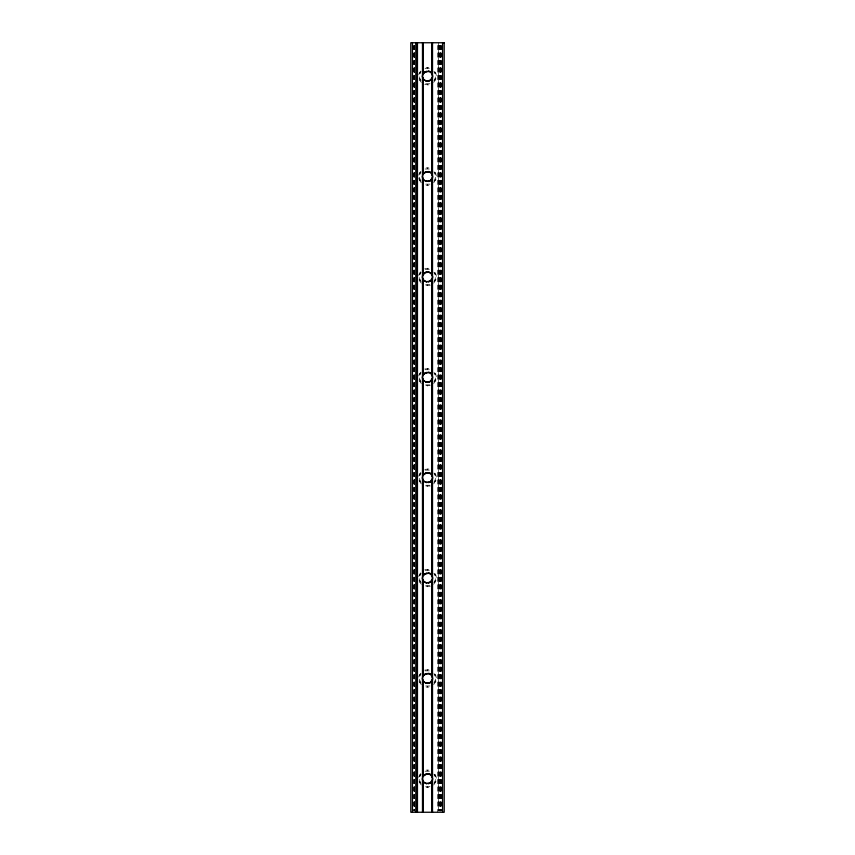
<?xml version="1.0" encoding="UTF-8"?>
<svg xmlns="http://www.w3.org/2000/svg" width="855" height="855" viewBox="0 0 855 855"><rect width="100%" height="100%" fill="white"/><g stroke="black" fill="none" stroke-linecap="round" stroke-linejoin="round"><path stroke-width="0.64" stroke-dasharray="4.28 3.21" d="M418.822 74.834A8.785 8.785 0 0 1 419.142 73.498L421.291 69.992M421.077 80.872L419.944 78.66A7.941 7.941 0 0 1 419.944 73.754L421.077 71.531M433.923 80.872L435.056 78.66A7.941 7.941 0 0 0 435.056 73.754L433.923 71.531M433.709 82.411L435.858 78.917A8.785 8.785 0 0 0 435.858 73.498L433.709 69.992M418.822 175.2A8.785 8.785 0 0 1 419.142 173.864L421.291 170.369M421.077 181.249L419.944 179.026A7.941 7.941 0 0 1 419.944 174.121L421.077 171.908M433.923 181.249L435.056 179.026A7.941 7.941 0 0 0 435.056 174.121L433.923 171.908M433.709 182.788L435.858 179.293A8.785 8.785 0 0 0 435.858 173.864L433.709 170.369M418.822 275.567A8.785 8.785 0 0 1 419.142 274.231L421.291 270.736M421.077 281.616L419.944 279.403A7.941 7.941 0 0 1 419.944 274.487L421.077 272.275M433.923 281.616L435.056 279.403A7.941 7.941 0 0 0 435.056 274.487L433.923 272.275M433.709 283.155L435.858 279.66A8.785 8.785 0 0 0 435.858 274.231L433.709 270.736M418.822 375.944A8.785 8.785 0 0 1 419.142 374.597L421.291 371.102M421.077 381.982L419.944 379.77A7.941 7.941 0 0 1 419.944 374.864L421.077 372.641M433.923 381.982L435.056 379.77A7.941 7.941 0 0 0 435.056 374.864L433.923 372.641M433.709 383.521L435.858 380.026A8.785 8.785 0 0 0 435.858 374.597L433.709 371.102M418.822 476.31A8.785 8.785 0 0 1 419.142 474.974L421.291 471.479M421.077 482.359L419.944 480.136A7.941 7.941 0 0 1 419.944 475.23L421.077 473.018M433.923 482.359L435.056 480.136A7.941 7.941 0 0 0 435.056 475.23L433.923 473.018M433.709 483.898L435.858 480.403A8.785 8.785 0 0 0 435.858 474.974L433.709 471.479M418.822 576.676A8.785 8.785 0 0 1 419.142 575.34L421.291 571.845M421.077 582.725L419.944 580.513A7.941 7.941 0 0 1 419.944 575.597L421.077 573.384M433.923 582.725L435.056 580.513A7.941 7.941 0 0 0 435.056 575.597L433.923 573.384M433.709 584.264L435.858 580.769A8.785 8.785 0 0 0 435.858 575.34L433.709 571.845M418.822 677.053A8.785 8.785 0 0 1 419.142 675.707L421.291 672.212M421.077 683.092L419.944 680.879A7.941 7.941 0 0 1 419.944 675.974L421.077 673.751M433.923 683.092L435.056 680.879A7.941 7.941 0 0 0 435.056 675.974L433.923 673.751M433.709 684.631L435.858 681.136A8.785 8.785 0 0 0 435.858 675.707L433.709 672.212M418.822 777.419A8.785 8.785 0 0 1 419.142 776.084L421.291 772.589M421.077 783.469L419.944 781.246A7.941 7.941 0 0 1 419.944 776.34L421.077 774.128M433.923 783.469L435.056 781.246A7.941 7.941 0 0 0 435.056 776.34L433.923 774.128M433.709 785.008L435.858 781.502A8.785 8.785 0 0 0 435.858 776.084L433.709 772.589M421.291 82.411L419.677 80.188L420.425 79.814M434.575 72.6L435.323 72.215M418.822 177.947A8.785 8.785 0 0 0 419.142 179.293L419.677 180.565L420.425 180.181M434.575 172.967L435.323 172.592M421.291 283.155L419.677 280.932L420.425 280.558M434.575 273.344L435.323 272.959M419.944 379.77L419.142 380.026L419.677 381.298L420.425 380.924M434.575 373.71L435.323 373.325M421.291 483.898L419.677 481.675L420.425 481.29M434.575 474.076L435.323 473.702M419.944 580.513L419.142 580.769L419.677 582.041L420.425 581.657M434.575 574.442L435.323 574.068M419.944 680.879L419.142 681.136L419.677 682.408L420.425 682.034M434.575 674.819L435.323 674.435M421.291 785.008L419.677 782.785L420.425 782.4M434.575 775.186L435.323 774.812M419.944 78.66L419.142 78.917L419.677 80.188M435.056 73.754L435.858 73.498M419.142 179.293L419.944 179.026M435.056 174.121L435.858 173.864M419.944 279.403L419.142 279.66L419.677 280.932M435.056 274.487L435.858 274.231M435.056 374.864L435.858 374.597M419.944 480.136L419.142 480.403L419.677 481.675M435.056 475.23L435.858 474.974M435.056 575.597L435.858 575.34M435.056 675.974L435.858 675.707M419.944 781.246L419.142 781.502L419.677 782.785M435.056 776.34L435.858 776.084M425.042 68.646L429.958 68.646M429.958 83.769L425.042 83.769M425.042 169.023L429.958 169.023M429.958 184.135L425.042 184.135M424.785 268.598L428.879 268.267M425.042 269.389L429.958 269.389M429.958 284.501L425.042 284.501M430.215 285.303L424.785 285.303M424.785 368.965L428.879 368.644M425.042 369.755L429.958 369.755M429.958 384.868L425.042 384.868M430.215 385.669L424.785 385.669M424.785 469.331L428.879 469.01M425.042 470.132L429.958 470.132M429.958 485.245L425.042 485.245M430.215 486.035L424.785 486.035M424.785 569.697L428.879 569.377M425.042 570.499L429.958 570.499M429.958 585.611L425.042 585.611M430.215 586.402L424.785 586.402M424.785 670.074L428.879 669.754M425.042 670.865L429.958 670.865M429.958 685.977L425.042 685.977M425.042 771.231L429.958 771.231M429.958 786.354L425.042 786.354M426.121 67.534L428.879 67.534M424.785 84.56L428.879 84.88M426.121 167.901L428.879 167.901M426.121 185.246L428.879 185.246M426.121 687.099L428.879 687.099M426.121 770.12L428.879 770.12M426.121 787.466L428.879 787.466M419.142 73.498L419.944 73.754M435.056 78.66L435.858 78.917M419.142 173.864L419.944 174.121M435.056 179.026L435.858 179.293M419.142 274.231L419.944 274.487M435.056 279.403L435.858 279.66M419.142 374.597L419.944 374.864M435.056 379.77L435.858 380.026M419.142 474.974L419.944 475.23M435.056 480.136L435.858 480.403M419.142 575.34L419.944 575.597M435.056 580.513L435.858 580.769M419.142 675.707L419.944 675.974M435.056 680.879L435.858 681.136M419.142 776.084L419.944 776.34M435.056 781.246L435.858 781.502M419.677 72.215L420.425 72.6M434.575 79.814L435.323 80.188M419.677 172.592L420.425 172.967M434.575 180.181L435.323 180.565M419.677 272.959L420.425 273.344M434.575 280.558L435.323 280.932M419.677 373.325L420.425 373.71M434.575 380.924L435.323 381.298M419.677 473.702L420.425 474.076M434.575 481.29L435.323 481.675M419.677 574.068L420.425 574.442M434.575 581.657L435.323 582.041M419.677 674.435L420.425 674.819M434.575 682.034L435.323 682.408M419.677 774.812L420.425 775.186M434.575 782.4L435.323 782.785M421.291 182.788L419.677 180.565M421.291 383.521L419.677 381.298M421.291 584.264L419.677 582.041M421.291 684.631L419.677 682.408M441.233 45.422L441.233 810.914M440.998 45.422L441.127 810.914M440.838 45.422L440.838 810.914M440.667 45.422L440.667 810.914M440.485 45.422L440.485 810.914M440.378 45.422L440.378 810.914M439.759 45.422L439.759 810.914M439.47 45.422L439.47 810.914M438.957 45.422L438.957 810.914M438.615 45.422L438.594 810.914M438.369 42.75L438.369 810.914M437.536 45.422L437.536 812.25M427.5 67.427L427.5 68.261M427.5 84.153L427.5 84.987M427.5 167.794L427.5 168.627M427.5 184.52L427.5 185.353M427.5 268.16L427.5 269.004M427.5 284.897L427.5 285.73M427.5 368.537L427.5 369.371M427.5 385.263L427.5 386.097M427.5 468.903L427.5 469.737M427.5 485.629L427.5 486.463M427.5 569.27L427.5 570.103M427.5 585.996L427.5 586.84M427.5 669.647L427.5 670.48M427.5 686.373L427.5 687.206M427.5 770.013L427.5 770.847M427.5 786.739L427.5 787.573M414.622 45.422L414.622 810.914M414.515 45.422L414.515 810.914M414.333 45.422L414.333 810.914M414.162 45.422L414.162 810.914M414.002 45.422L414.002 810.914M413.767 45.422L413.873 810.914"/><path stroke-width="1.28" d="M422.616 75.048C420.692 82.422 433.528 83.224 432.48 75.625C430.396 63.794 416.887 80.231 425.224 71.735M422.616 175.414C420.692 182.788 433.528 183.59 432.48 175.991C430.396 164.171 416.887 180.597 425.224 172.101M422.616 275.78C420.692 283.165 433.528 283.956 432.48 276.368C432.202 273.012 428.173 270.843 425.224 272.478C420.895 277.266 422.092 275.513 425.224 272.478M422.616 376.157C420.692 383.532 433.528 384.333 432.48 376.734C430.396 364.903 416.887 381.341 425.224 372.844M422.616 476.524C420.692 483.898 433.528 484.7 432.48 477.101C430.396 465.27 416.887 481.707 425.224 473.21M422.616 576.89C420.692 584.275 433.528 585.055 432.48 577.467C430.396 565.647 416.887 582.073 425.224 573.587M422.616 677.256C420.692 684.641 433.528 685.443 432.48 677.844C430.396 666.013 416.887 682.45 425.224 673.954M422.616 777.633C420.692 785.008 433.528 785.809 432.48 778.21C430.396 766.379 416.887 782.817 425.224 774.32M429.776 582.522L432.384 579.22M432.384 77.367L429.776 80.68M432.384 177.744L429.776 181.046M432.384 278.11L429.776 281.413M432.384 378.476L429.776 381.79M432.384 478.843L429.776 482.156M432.384 679.586L429.776 682.899M432.384 779.952L429.776 783.266M424.7 72.044L429.05 71.435M430.3 80.37L425.95 80.979M424.7 172.411L429.05 171.802M430.3 180.747L425.95 181.346M424.7 272.777L429.05 272.168M430.3 281.113L425.95 281.723M424.7 373.143L429.05 372.545M430.3 381.48L425.95 382.089M424.7 473.52L429.05 472.911M430.3 481.857L425.95 482.455M424.7 573.887L429.05 573.278M430.3 582.223L425.95 582.832M424.7 674.253L429.05 673.655M430.3 682.589L425.95 683.198M424.7 774.63L429.05 774.021M430.3 782.956L425.95 783.565M425.95 71.435L426.517 71.286M428.483 81.129L429.05 80.979M425.95 171.802L426.517 171.652M428.483 181.495L429.05 181.346M425.95 272.168L426.517 272.029M428.483 281.872L429.05 281.723M425.95 372.545L426.517 372.395M428.483 382.238L429.05 382.089M425.95 472.911L426.517 472.762M428.483 482.605L429.05 482.455M425.95 573.278L426.517 573.128M428.483 582.971L429.05 582.832M425.95 673.655L426.517 673.505M428.483 683.348L429.05 683.198M425.95 774.021L426.517 773.871M428.483 783.714L429.05 783.565M428.483 71.286L431.059 72.664L432.384 75.048M426.517 81.129L423.941 79.75L422.616 77.367M428.483 171.652L431.059 173.041L432.384 175.414M426.517 181.495L423.941 180.116L422.616 177.744M428.483 272.029L431.059 273.408L432.384 275.78M426.517 281.872L423.941 280.483L422.616 278.11M428.483 372.395L431.059 373.774L432.384 376.157M426.517 382.238L423.941 380.849L422.616 378.476M428.483 472.762L431.059 474.151L432.384 476.524M426.517 482.605L423.941 481.226L422.616 478.843M428.483 573.128L431.059 574.517L432.384 576.89M426.517 582.971L423.941 581.592L422.616 579.22M428.483 673.505L431.059 674.884L432.384 677.256M426.517 683.348L423.941 681.959L422.616 679.586M428.483 773.871L431.059 775.25L432.384 777.633M426.517 783.714L423.941 782.336L422.616 779.952M442.559 42.75L442.559 812.25M432.523 42.75L432.523 812.25M431.679 42.75L431.679 73.434M431.679 78.981L431.679 173.8M431.679 179.347L431.679 274.166M431.679 279.724L431.679 374.543M431.679 380.09L431.679 474.91M431.679 480.457L431.679 575.276M431.679 580.834L431.679 675.653M431.679 681.2L431.679 776.019M431.679 781.566L431.679 812.25M423.321 42.75L423.321 73.434M423.321 78.981L423.321 173.8M423.321 179.347L423.321 274.166M423.321 279.724L423.321 374.543M423.321 380.09L423.321 474.91M423.321 480.457L423.321 575.276M423.321 580.834L423.321 675.653M423.321 681.2L423.321 776.019M423.321 781.566L423.321 812.25M422.477 42.75L422.477 812.25M417.464 42.75L417.464 812.25M416.631 42.75L416.631 812.25M415.787 42.75L415.787 812.25M412.441 42.75L412.441 812.25M432.277 175.029A5.023 5.023 0 0 1 432.277 178.129M422.723 178.129A5.023 5.023 0 0 1 422.723 175.029M432.277 74.652A5.023 5.023 0 0 1 432.277 77.762M422.723 77.762A5.023 5.023 0 0 1 422.723 74.652M432.277 275.396A5.023 5.023 0 0 1 432.277 278.495M422.723 278.495A5.023 5.023 0 0 1 422.723 275.396M432.277 777.238A5.023 5.023 0 0 1 432.277 780.348M422.723 780.348A5.023 5.023 0 0 1 422.723 777.238M432.277 576.505A5.023 5.023 0 0 1 432.277 579.605M422.723 579.605A5.023 5.023 0 0 1 422.723 576.505M432.277 476.139A5.023 5.023 0 0 1 432.277 479.238M422.723 479.238A5.023 5.023 0 0 1 422.723 476.139M432.277 375.762A5.023 5.023 0 0 1 432.277 378.861M422.723 378.861A5.023 5.023 0 0 1 422.723 375.762M432.277 676.871A5.023 5.023 0 0 1 432.277 679.971M422.723 679.971A5.023 5.023 0 0 1 422.723 676.871M444.226 42.75L410.774 42.75L410.806 812.25L444.226 812.25L444.194 42.75"/></g></svg>
